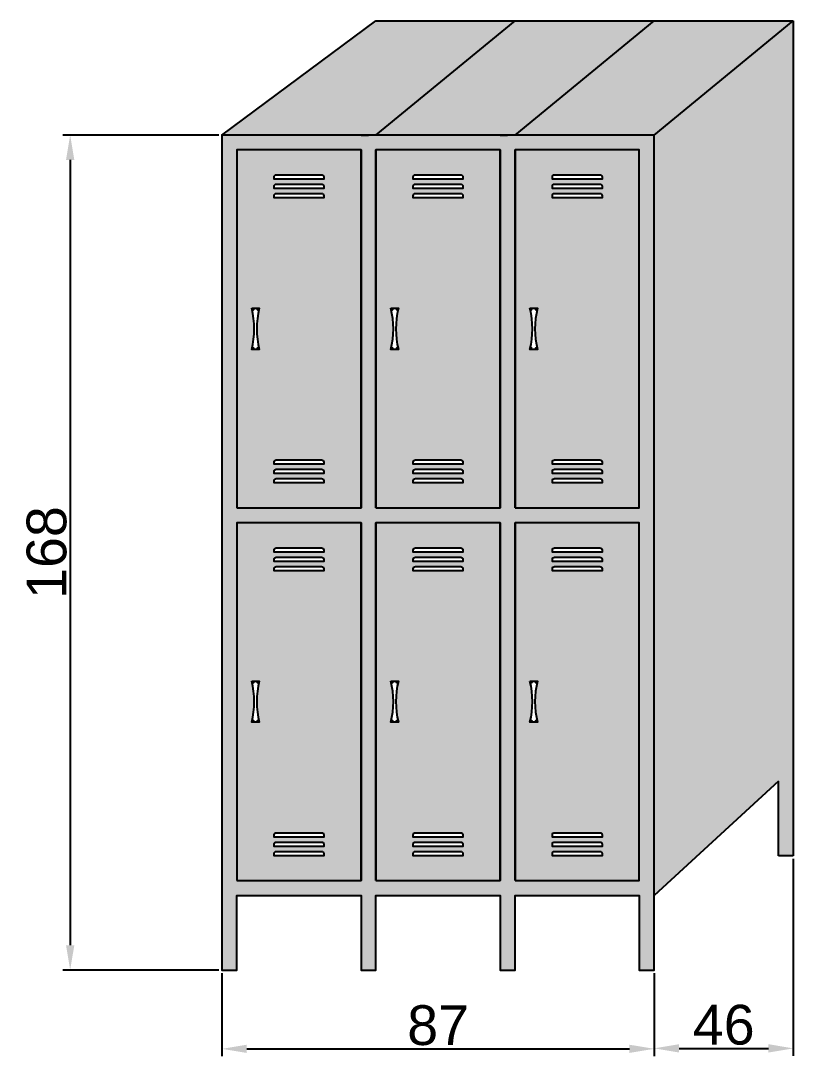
# Model space of a CAD drawing. Header units: millimetres. Extents: x 6614975 to 6624097, y 8742145 to 8746891.
# Drawn here: x 6615376 to 6615531.5, y 8742775.4 to 8742983.7 of the extents above; entities that cross this region are included whole.
import ezdxf

# ---------------------------------------------------------------- set-up
doc = ezdxf.new("R2010")
doc.units = ezdxf.units.MM
doc.styles.get("Standard").update_dxf_attribs({"font": 'arial.ttf'})
doc.dimstyles.new('ISO-25', dxfattribs={"dimtxt": 8, "dimasz": 5, "dimexe": 1.5, "dimexo": 0.625, "dimtad": 1, "dimtxsty": 'Standard', "dimcen": 2.5, "dimclrd": 1, "dimclre": 1, "dimclrt": 143, "dimadec": 0, "dimazin": 0, "dimtfac": 1, "dimtmove": 0, "dimatfit": 3, "dimfxl": 1, "dimarcsym": 0})

# ---------------------------------------------------------------- blocks, each defined once
blk = doc.blocks.new('*D196')
at = {"color": 1, "lineweight": -2, "transparency": 16777216}
for p, q in [((6615415.9, 8742960.75), (6615384.47, 8742960.75)), ((6615415.9, 8742792.75), (6615384.47, 8742792.75))]:
    blk.add_line(p, q, dxfattribs=at)
at = {"color": 1, "linetype": 'Continuous', "lineweight": -2, "transparency": 16777216}
blk.add_line((6615385.97, 8742955.75), (6615385.97, 8742797.75), dxfattribs=at)
at = {"color": 1, "transparency": 16777216}
for points in [[(6615385.14, 8742955.75), (6615386.81, 8742955.75), (6615385.97, 8742960.75)], [(6615385.14, 8742797.75), (6615386.81, 8742797.75), (6615385.97, 8742792.75)]]:
    blk.add_solid(points, dxfattribs=at)
at = {"layer": 'Defpoints', "color": 0, "transparency": 16777216}
for p in [(6615416.53, 8742960.75), (6615385.97, 8742792.75), (6615416.53, 8742792.75)]:
    blk.add_point(p, dxfattribs=at)
at = {"color": 143, "transparency": 16777216, "insert": (6615381.26, 8742876.75), "char_height": 8, "attachment_point": 5, "rotation": 90}
blk.add_mtext('168', dxfattribs=at)
blk = doc.blocks.new('*D197')
at = {"color": 1, "lineweight": -2, "transparency": 16777216}
for p, q in [((6615416.53, 8742792.12), (6615416.53, 8742775.4)), ((6615503.53, 8742792.12), (6615503.53, 8742775.4))]:
    blk.add_line(p, q, dxfattribs=at)
at = {"color": 1, "linetype": 'Continuous', "lineweight": -2, "transparency": 16777216}
blk.add_line((6615421.53, 8742776.9), (6615498.53, 8742776.9), dxfattribs=at)
at = {"color": 1, "transparency": 16777216}
for points in [[(6615421.53, 8742777.73), (6615421.53, 8742776.07), (6615416.53, 8742776.9)], [(6615498.53, 8742777.73), (6615498.53, 8742776.07), (6615503.53, 8742776.9)]]:
    blk.add_solid(points, dxfattribs=at)
at = {"layer": 'Defpoints', "color": 0, "transparency": 16777216}
for p in [(6615416.53, 8742792.75), (6615503.53, 8742792.75), (6615503.53, 8742776.9)]:
    blk.add_point(p, dxfattribs=at)
at = {"color": 143, "transparency": 16777216, "insert": (6615460.03, 8742781.61), "char_height": 8, "attachment_point": 5}
blk.add_mtext('87', dxfattribs=at)
blk = doc.blocks.new('*D198')
at = {"color": 1, "lineweight": -2, "transparency": 16777216}
for p, q in [((6615531.53, 8742815.12), (6615531.53, 8742775.49)), ((6615503.53, 8742792.12), (6615503.53, 8742775.49))]:
    blk.add_line(p, q, dxfattribs=at)
at = {"color": 1, "linetype": 'Continuous', "lineweight": -2, "transparency": 16777216}
blk.add_line((6615508.53, 8742776.99), (6615526.53, 8742776.99), dxfattribs=at)
at = {"color": 1, "transparency": 16777216}
for points in [[(6615508.53, 8742777.83), (6615508.53, 8742776.16), (6615503.53, 8742776.99)], [(6615526.53, 8742777.83), (6615526.53, 8742776.16), (6615531.53, 8742776.99)]]:
    blk.add_solid(points, dxfattribs=at)
at = {"layer": 'Defpoints', "color": 0, "transparency": 16777216}
for p in [(6615531.53, 8742815.75), (6615503.53, 8742792.75), (6615531.53, 8742776.99)]:
    blk.add_point(p, dxfattribs=at)
at = {"color": 143, "transparency": 16777216, "insert": (6615517.53, 8742781.7), "char_height": 8, "attachment_point": 5}
blk.add_mtext('46', dxfattribs=at)

msp = doc.modelspace()

# ---------------------------------------------------------------- hatches: boundary and pattern name
at = {"true_color": 0x636466}
h = msp.add_hatch(color=251, dxfattribs=at)
h.dxf.hatch_style = 1
h.paths.add_polyline_path([(6615475.526, 8742983.745), (6615447.526, 8742983.745), (6615416.526, 8742960.745), (6615447.526, 8742960.745)])
h = msp.add_hatch(color=251, dxfattribs=at)
h.dxf.hatch_style = 1
h.paths.add_polyline_path([(6615503.526, 8742983.745), (6615475.526, 8742983.745), (6615447.526, 8742960.745), (6615475.526, 8742960.745)])
h = msp.add_hatch(color=251, dxfattribs=at)
h.dxf.hatch_style = 1
h.paths.add_polyline_path([(6615531.526, 8742983.745), (6615503.526, 8742983.745), (6615475.526, 8742960.745), (6615503.526, 8742960.745)])
h = msp.add_hatch(color=251, dxfattribs=at)
h.dxf.hatch_style = 1
h.paths.add_polyline_path([(6615531.526, 8742983.745), (6615503.526, 8742960.745), (6615503.526, 8742807.755), (6615528.526, 8742830.745), (6615528.526, 8742815.745), (6615531.526, 8742815.745)])
h = msp.add_hatch(color=251, dxfattribs=at)
h.dxf.hatch_style = 1
h.paths.add_polyline_path([(6615503.526, 8742960.745), (6615472.526, 8742960.745), (6615444.526, 8742960.745), (6615416.526, 8742960.745), (6615416.526, 8742792.745), (6615419.526, 8742792.745), (6615419.526, 8742807.745), (6615444.526, 8742807.745), (6615444.526, 8742792.745), (6615447.526, 8742792.745), (6615447.526, 8742807.745), (6615472.526, 8742807.745), (6615472.526, 8742792.745), (6615475.526, 8742792.745), (6615475.526, 8742807.745), (6615500.526, 8742807.745), (6615500.526, 8742792.745), (6615503.526, 8742792.745)])
h.paths.add_polyline_path([(6615500.526, 8742882.745), (6615500.526, 8742810.745), (6615475.526, 8742810.745), (6615475.526, 8742882.745)], flags=16)
h.paths.add_polyline_path([(6615475.526, 8742885.745), (6615475.526, 8742957.745), (6615500.526, 8742957.745), (6615500.526, 8742885.745)], flags=16)
h.paths.add_polyline_path([(6615493.026, 8742877.24), (6615493.026, 8742876.8), (6615483.026, 8742876.8), (6615483.026, 8742877.24, -0.4142136), (6615483.466, 8742877.681), (6615492.585, 8742877.681, -0.4142136)], flags=0)
h.paths.add_polyline_path([(6615493.026, 8742890.745), (6615483.026, 8742890.745), (6615483.026, 8742891.186, -0.4142136), (6615483.466, 8742891.626), (6615492.585, 8742891.626, -0.4142136), (6615493.026, 8742891.186)], flags=0)
h.paths.add_polyline_path([(6615492.585, 8742875.8, -0.4142136), (6615493.026, 8742875.359), (6615493.026, 8742874.919), (6615483.026, 8742874.919), (6615483.026, 8742875.359, -0.4142136), (6615483.466, 8742875.8)], flags=0)
h.paths.add_polyline_path([(6615493.026, 8742892.626), (6615483.026, 8742892.626), (6615483.026, 8742893.067, -0.4142136), (6615483.466, 8742893.507), (6615492.585, 8742893.507, -0.4142136), (6615493.026, 8742893.067)], flags=0)
h.paths.add_polyline_path([(6615492.585, 8742873.919, -0.4142136), (6615493.026, 8742873.479), (6615493.026, 8742873.038), (6615483.026, 8742873.038), (6615483.026, 8742873.479, -0.4142136), (6615483.466, 8742873.919)], flags=0)
h.paths.add_polyline_path([(6615493.026, 8742894.507), (6615483.026, 8742894.507), (6615483.026, 8742894.948, -0.4142136), (6615483.466, 8742895.388), (6615492.585, 8742895.388, -0.4142136), (6615493.026, 8742894.948)], flags=0)
h.paths.add_polyline_path([(6615472.526, 8742882.745), (6615472.526, 8742810.745), (6615447.526, 8742810.745), (6615447.526, 8742882.745)], flags=16)
h.paths.add_polyline_path([(6615472.526, 8742885.745), (6615447.526, 8742885.745), (6615447.526, 8742957.745), (6615472.526, 8742957.745)], flags=16)
h.paths.add_polyline_path([(6615465.026, 8742877.24), (6615465.026, 8742876.8), (6615455.026, 8742876.8), (6615455.026, 8742877.24, -0.4142136), (6615455.466, 8742877.681), (6615464.585, 8742877.681, -0.4142136)], flags=0)
h.paths.add_polyline_path([(6615465.026, 8742890.745), (6615455.026, 8742890.745), (6615455.026, 8742891.186, -0.4142136), (6615455.466, 8742891.626), (6615464.585, 8742891.626, -0.4142136), (6615465.026, 8742891.186)], flags=0)
h.paths.add_polyline_path([(6615465.026, 8742875.359), (6615465.026, 8742874.919), (6615455.026, 8742874.919), (6615455.026, 8742875.359, -0.4142136), (6615455.466, 8742875.8), (6615464.585, 8742875.8, -0.4142136)], flags=0)
h.paths.add_polyline_path([(6615465.026, 8742892.626), (6615455.026, 8742892.626), (6615455.026, 8742893.067, -0.4142136), (6615455.466, 8742893.507), (6615464.585, 8742893.507, -0.4142136), (6615465.026, 8742893.067)], flags=0)
h.paths.add_polyline_path([(6615465.026, 8742873.479), (6615465.026, 8742873.038), (6615455.026, 8742873.038), (6615455.026, 8742873.479, -0.4142136), (6615455.466, 8742873.919), (6615464.585, 8742873.919, -0.4142136)], flags=0)
h.paths.add_polyline_path([(6615465.026, 8742894.507), (6615455.026, 8742894.507), (6615455.026, 8742894.948, -0.4142136), (6615455.466, 8742895.388), (6615464.585, 8742895.388, -0.4142136), (6615465.026, 8742894.948)], flags=0)
h.paths.add_polyline_path([(6615480.026, 8742850.886, 0.1207012), (6615480.026, 8742842.604), (6615478.526, 8742842.604, 0.120703), (6615478.526, 8742850.886)], flags=0)
h.paths.add_polyline_path([(6615479.876, 8742850.636, -1), (6615479.676, 8742850.636, -1)], flags=0)
h.paths.add_polyline_path([(6615478.876, 8742850.636, -1), (6615478.676, 8742850.636, -1)], flags=0)
h.paths.add_polyline_path([(6615480.026, 8742917.604), (6615478.526, 8742917.604, 0.1207294), (6615478.526, 8742925.886), (6615480.026, 8742925.886, 0.1207329)], flags=0)
h.paths.add_polyline_path([(6615479.676, 8742917.854, -1), (6615479.876, 8742917.854, -1)], flags=0)
h.paths.add_polyline_path([(6615478.676, 8742917.854, -1), (6615478.876, 8742917.854, -1)], flags=0)
h.paths.add_polyline_path([(6615479.876, 8742842.854, -1), (6615479.676, 8742842.854, -1)], flags=0)
h.paths.add_polyline_path([(6615478.876, 8742842.854, -1), (6615478.676, 8742842.854, -1)], flags=0)
h.paths.add_polyline_path([(6615479.676, 8742925.636, -1), (6615479.876, 8742925.636, -1)], flags=0)
h.paths.add_polyline_path([(6615478.676, 8742925.636, -1), (6615478.876, 8742925.636, -1)], flags=0)
h.paths.add_polyline_path([(6615444.526, 8742882.745), (6615444.526, 8742810.745), (6615419.526, 8742810.745), (6615419.526, 8742882.745)], flags=16)
h.paths.add_polyline_path([(6615444.526, 8742885.745), (6615419.526, 8742885.745), (6615419.526, 8742957.745), (6615444.526, 8742957.745)], flags=16)
h.paths.add_polyline_path([(6615452.026, 8742850.886, 0.1207012), (6615452.026, 8742842.604), (6615450.526, 8742842.604, 0.120703), (6615450.526, 8742850.886)], flags=0)
h.paths.add_polyline_path([(6615451.676, 8742850.636, -1), (6615451.876, 8742850.636, -1)], flags=0)
h.paths.add_polyline_path([(6615452.026, 8742917.604), (6615450.526, 8742917.604, 0.1207294), (6615450.526, 8742925.886), (6615452.026, 8742925.886, 0.1207329)], flags=0)
h.paths.add_polyline_path([(6615451.676, 8742917.854, -1), (6615451.876, 8742917.854, -1)], flags=0)
h.paths.add_polyline_path([(6615450.676, 8742850.636, -1), (6615450.876, 8742850.636, -1)], flags=0)
h.paths.add_polyline_path([(6615450.676, 8742917.854, -1), (6615450.876, 8742917.854, -1)], flags=0)
h.paths.add_polyline_path([(6615437.026, 8742877.24), (6615437.026, 8742876.8), (6615427.026, 8742876.8), (6615427.026, 8742877.24, -0.4142136), (6615427.466, 8742877.681), (6615436.585, 8742877.681, -0.4142136)], flags=0)
h.paths.add_polyline_path([(6615437.026, 8742890.745), (6615427.026, 8742890.745), (6615427.026, 8742891.186, -0.4142136), (6615427.466, 8742891.626), (6615436.585, 8742891.626, -0.4142136), (6615437.026, 8742891.186)], flags=0)
h.paths.add_polyline_path([(6615437.026, 8742875.359), (6615437.026, 8742874.919), (6615427.026, 8742874.919), (6615427.026, 8742875.359, -0.4142136), (6615427.466, 8742875.8), (6615436.585, 8742875.8, -0.4142136)], flags=0)
h.paths.add_polyline_path([(6615437.026, 8742892.626), (6615427.026, 8742892.626), (6615427.026, 8742893.067, -0.4142136), (6615427.466, 8742893.507), (6615436.585, 8742893.507, -0.4142136), (6615437.026, 8742893.067)], flags=0)
h.paths.add_polyline_path([(6615437.026, 8742873.479), (6615437.026, 8742873.038), (6615427.026, 8742873.038), (6615427.026, 8742873.479, -0.4142136), (6615427.466, 8742873.919), (6615436.585, 8742873.919, -0.4142136)], flags=0)
h.paths.add_polyline_path([(6615437.026, 8742894.507), (6615427.026, 8742894.507), (6615427.026, 8742894.948, -0.4142136), (6615427.466, 8742895.388), (6615436.585, 8742895.388, -0.4142136), (6615437.026, 8742894.948)], flags=0)
h.paths.add_polyline_path([(6615451.676, 8742842.854, -1), (6615451.876, 8742842.854, -1)], flags=0)
h.paths.add_polyline_path([(6615451.676, 8742925.636, -1), (6615451.876, 8742925.636, -1)], flags=0)
h.paths.add_polyline_path([(6615450.676, 8742842.854, -1), (6615450.876, 8742842.854, -1)], flags=0)
h.paths.add_polyline_path([(6615450.676, 8742925.636, -1), (6615450.876, 8742925.636, -1)], flags=0)
h.paths.add_polyline_path([(6615492.585, 8742820.388, -0.4142136), (6615493.026, 8742819.948), (6615493.026, 8742819.507), (6615483.026, 8742819.507), (6615483.026, 8742819.948, -0.4142136), (6615483.466, 8742820.388)], flags=0)
h.paths.add_polyline_path([(6615493.026, 8742948.102), (6615483.026, 8742948.102), (6615483.026, 8742948.543, -0.4142136), (6615483.466, 8742948.983), (6615492.585, 8742948.983, -0.4142136), (6615493.026, 8742948.543)], flags=0)
h.paths.add_polyline_path([(6615492.585, 8742818.507, -0.4142136), (6615493.026, 8742818.067), (6615493.026, 8742817.626), (6615483.026, 8742817.626), (6615483.026, 8742818.067, -0.4142136), (6615483.466, 8742818.507)], flags=0)
h.paths.add_polyline_path([(6615493.026, 8742949.983), (6615483.026, 8742949.983), (6615483.026, 8742950.424, -0.4142136), (6615483.466, 8742950.864), (6615492.585, 8742950.864, -0.4142136), (6615493.026, 8742950.424)], flags=0)
h.paths.add_polyline_path([(6615492.585, 8742816.626, -0.4142136), (6615493.026, 8742816.186), (6615493.026, 8742815.745), (6615483.026, 8742815.745), (6615483.026, 8742816.186, -0.4142136), (6615483.466, 8742816.626)], flags=0)
h.paths.add_polyline_path([(6615493.026, 8742951.864), (6615483.026, 8742951.864), (6615483.026, 8742952.305, -0.4142136), (6615483.466, 8742952.745), (6615492.585, 8742952.745, -0.4142136), (6615493.026, 8742952.305)], flags=0)
h.paths.add_polyline_path([(6615465.026, 8742819.948), (6615465.026, 8742819.507), (6615455.026, 8742819.507), (6615455.026, 8742819.948, -0.4142136), (6615455.466, 8742820.388), (6615464.585, 8742820.388, -0.4142136)], flags=0)
h.paths.add_polyline_path([(6615465.026, 8742948.102), (6615455.026, 8742948.102), (6615455.026, 8742948.543, -0.4142136), (6615455.466, 8742948.983), (6615464.585, 8742948.983, -0.4142136), (6615465.026, 8742948.543)], flags=0)
h.paths.add_polyline_path([(6615465.026, 8742818.067), (6615465.026, 8742817.626), (6615455.026, 8742817.626), (6615455.026, 8742818.067, -0.4142136), (6615455.466, 8742818.507), (6615464.585, 8742818.507, -0.4142136)], flags=0)
h.paths.add_polyline_path([(6615465.026, 8742949.983), (6615455.026, 8742949.983), (6615455.026, 8742950.424, -0.4142136), (6615455.466, 8742950.864), (6615464.585, 8742950.864, -0.4142136), (6615465.026, 8742950.424)], flags=0)
h.paths.add_polyline_path([(6615465.026, 8742816.186), (6615465.026, 8742815.745), (6615455.026, 8742815.745), (6615455.026, 8742816.186, -0.4142136), (6615455.466, 8742816.626), (6615464.585, 8742816.626, -0.4142136)], flags=0)
h.paths.add_polyline_path([(6615465.026, 8742951.864), (6615455.026, 8742951.864), (6615455.026, 8742952.305, -0.4142136), (6615455.466, 8742952.745), (6615464.585, 8742952.745, -0.4142136), (6615465.026, 8742952.305)], flags=0)
h.paths.add_polyline_path([(6615424.026, 8742850.886, 0.1207012), (6615424.026, 8742842.604), (6615422.526, 8742842.604, 0.120703), (6615422.526, 8742850.886)], flags=0)
h.paths.add_polyline_path([(6615423.676, 8742850.636, -1), (6615423.876, 8742850.636, -1)], flags=0)
h.paths.add_polyline_path([(6615424.026, 8742917.604), (6615422.526, 8742917.604, 0.1207294), (6615422.526, 8742925.886), (6615424.026, 8742925.886, 0.1207329)], flags=0)
h.paths.add_polyline_path([(6615423.676, 8742917.854, -1), (6615423.876, 8742917.854, -1)], flags=0)
h.paths.add_polyline_path([(6615422.676, 8742850.636, -1), (6615422.876, 8742850.636, -1)], flags=0)
h.paths.add_polyline_path([(6615422.676, 8742917.854, -1), (6615422.876, 8742917.854, -1)], flags=0)
h.paths.add_polyline_path([(6615423.676, 8742842.854, -1), (6615423.876, 8742842.854, -1)], flags=0)
h.paths.add_polyline_path([(6615423.676, 8742925.636, -1), (6615423.876, 8742925.636, -1)], flags=0)
h.paths.add_polyline_path([(6615422.676, 8742842.854, -1), (6615422.876, 8742842.854, -1)], flags=0)
h.paths.add_polyline_path([(6615422.676, 8742925.636, -1), (6615422.876, 8742925.636, -1)], flags=0)
h.paths.add_polyline_path([(6615437.026, 8742819.948), (6615437.026, 8742819.507), (6615427.026, 8742819.507), (6615427.026, 8742819.948, -0.4142136), (6615427.466, 8742820.388), (6615436.585, 8742820.388, -0.4142136)], flags=0)
h.paths.add_polyline_path([(6615437.026, 8742948.102), (6615427.026, 8742948.102), (6615427.026, 8742948.543, -0.4142136), (6615427.466, 8742948.983), (6615436.585, 8742948.983, -0.4142136), (6615437.026, 8742948.543)], flags=0)
h.paths.add_polyline_path([(6615437.026, 8742818.067), (6615437.026, 8742817.626), (6615427.026, 8742817.626), (6615427.026, 8742818.067, -0.4142136), (6615427.466, 8742818.507), (6615436.585, 8742818.507, -0.4142136)], flags=0)
h.paths.add_polyline_path([(6615437.026, 8742949.983), (6615427.026, 8742949.983), (6615427.026, 8742950.424, -0.4142136), (6615427.466, 8742950.864), (6615436.585, 8742950.864, -0.4142136), (6615437.026, 8742950.424)], flags=0)
h.paths.add_polyline_path([(6615437.026, 8742816.186), (6615437.026, 8742815.745), (6615427.026, 8742815.745), (6615427.026, 8742816.186, -0.4142136), (6615427.466, 8742816.626), (6615436.585, 8742816.626, -0.4142136)], flags=0)
h.paths.add_polyline_path([(6615437.026, 8742951.864), (6615427.026, 8742951.864), (6615427.026, 8742952.305, -0.4142136), (6615427.466, 8742952.745), (6615436.585, 8742952.745, -0.4142136), (6615437.026, 8742952.305)], flags=0)
h = msp.add_hatch(color=251, dxfattribs=at)
h.dxf.hatch_style = 1
h.paths.add_polyline_path([(6615444.526, 8742957.745), (6615419.526, 8742957.745), (6615419.526, 8742885.745), (6615444.526, 8742885.745)])
h.paths.add_polyline_path([(6615424.026, 8742925.886, 0.1207329), (6615424.026, 8742917.604), (6615422.526, 8742917.604, 0.1207294), (6615422.526, 8742925.886)], flags=16)
h.paths.add_polyline_path([(6615423.776, 8742925.636), (6615423.776, 8742925.536, 2.4142136), (6615423.676, 8742925.636, 1), (6615423.876, 8742925.636)], flags=0)
h.paths.add_polyline_path([(6615422.776, 8742925.636), (6615422.776, 8742925.536, -2.4142136), (6615422.876, 8742925.636)], flags=0)
h.paths.add_polyline_path([(6615427.026, 8742948.102), (6615427.026, 8742948.543, -0.4142136), (6615427.466, 8742948.983), (6615436.585, 8742948.983, -0.4142136), (6615437.026, 8742948.543), (6615437.026, 8742948.102)], flags=16)
h.paths.add_polyline_path([(6615423.876, 8742917.854), (6615423.776, 8742917.854), (6615423.776, 8742917.754, 2.4142136), (6615423.676, 8742917.854, 1)], flags=0)
h.paths.add_polyline_path([(6615422.776, 8742917.854), (6615422.776, 8742917.754, 2.4142136), (6615422.676, 8742917.854, 1), (6615422.876, 8742917.854)], flags=0)
h.paths.add_polyline_path([(6615427.026, 8742949.983), (6615427.026, 8742950.424, -0.4142136), (6615427.466, 8742950.864), (6615436.585, 8742950.864, -0.4142136), (6615437.026, 8742950.424), (6615437.026, 8742949.983)], flags=16)
h.paths.add_polyline_path([(6615427.026, 8742951.864), (6615427.026, 8742952.305, -0.4142136), (6615427.466, 8742952.745), (6615436.585, 8742952.745, -0.4142136), (6615437.026, 8742952.305), (6615437.026, 8742951.864)], flags=16)
h.paths.add_polyline_path([(6615436.585, 8742895.388, -0.4142136), (6615437.026, 8742894.948), (6615437.026, 8742894.507), (6615427.026, 8742894.507), (6615427.026, 8742894.948, -0.4142136), (6615427.466, 8742895.388)], flags=16)
h.paths.add_polyline_path([(6615436.585, 8742893.507, -0.4142136), (6615437.026, 8742893.067), (6615437.026, 8742892.626), (6615427.026, 8742892.626), (6615427.026, 8742893.067, -0.4142136), (6615427.466, 8742893.507)], flags=16)
h.paths.add_polyline_path([(6615436.585, 8742891.626, -0.4142136), (6615437.026, 8742891.186), (6615437.026, 8742890.745), (6615427.026, 8742890.745), (6615427.026, 8742891.186, -0.4142136), (6615427.466, 8742891.626)], flags=16)
h = msp.add_hatch(color=251, dxfattribs=at)
h.dxf.hatch_style = 1
h.paths.add_polyline_path([(6615472.526, 8742957.745), (6615447.526, 8742957.745), (6615447.526, 8742885.745), (6615472.526, 8742885.745)])
h.paths.add_polyline_path([(6615452.026, 8742925.886, 0.1207329), (6615452.026, 8742917.604), (6615450.526, 8742917.604, 0.1207294), (6615450.526, 8742925.886)], flags=16)
h.paths.add_polyline_path([(6615451.676, 8742925.636, 1), (6615451.876, 8742925.636)], flags=0)
h.paths.add_polyline_path([(6615450.776, 8742925.636), (6615450.776, 8742925.536, 2.4142136), (6615450.676, 8742925.636, 1), (6615450.876, 8742925.636)], flags=0)
h.paths.add_polyline_path([(6615451.776, 8742917.854), (6615451.776, 8742917.754, 2.4142136), (6615451.676, 8742917.854, 1), (6615451.876, 8742917.854)], flags=0)
h.paths.add_polyline_path([(6615450.876, 8742917.854), (6615450.676, 8742917.854, 1)], flags=0)
h.paths.add_polyline_path([(6615455.026, 8742948.102), (6615455.026, 8742948.543, -0.4142136), (6615455.466, 8742948.983), (6615464.585, 8742948.983, -0.4142136), (6615465.026, 8742948.543), (6615465.026, 8742948.102)], flags=16)
h.paths.add_polyline_path([(6615455.026, 8742949.983), (6615455.026, 8742950.424, -0.4142136), (6615455.466, 8742950.864), (6615464.585, 8742950.864, -0.4142136), (6615465.026, 8742950.424), (6615465.026, 8742949.983)], flags=16)
h.paths.add_polyline_path([(6615455.026, 8742951.864), (6615455.026, 8742952.305, -0.4142136), (6615455.466, 8742952.745), (6615464.585, 8742952.745, -0.4142136), (6615465.026, 8742952.305), (6615465.026, 8742951.864)], flags=16)
h.paths.add_polyline_path([(6615464.585, 8742895.388, -0.4142136), (6615465.026, 8742894.948), (6615465.026, 8742894.507), (6615455.026, 8742894.507), (6615455.026, 8742894.948, -0.4142136), (6615455.466, 8742895.388)], flags=16)
h.paths.add_polyline_path([(6615464.585, 8742893.507, -0.4142136), (6615465.026, 8742893.067), (6615465.026, 8742892.626), (6615455.026, 8742892.626), (6615455.026, 8742893.067, -0.4142136), (6615455.466, 8742893.507)], flags=16)
h.paths.add_polyline_path([(6615464.585, 8742891.626, -0.4142136), (6615465.026, 8742891.186), (6615465.026, 8742890.745), (6615455.026, 8742890.745), (6615455.026, 8742891.186, -0.4142136), (6615455.466, 8742891.626)], flags=16)
h = msp.add_hatch(color=251, dxfattribs=at)
h.dxf.hatch_style = 1
h.paths.add_polyline_path([(6615500.526, 8742957.745), (6615475.526, 8742957.745), (6615475.526, 8742885.745), (6615500.526, 8742885.745)])
h.paths.add_polyline_path([(6615480.026, 8742925.886, 0.1207329), (6615480.026, 8742917.604), (6615478.526, 8742917.604, 0.1207294), (6615478.526, 8742925.886)], flags=16)
h.paths.add_polyline_path([(6615479.676, 8742925.636, -1), (6615479.876, 8742925.636, -1)], flags=0)
h.paths.add_polyline_path([(6615478.676, 8742925.636, -1), (6615478.876, 8742925.636, -1)], flags=0)
h.paths.add_polyline_path([(6615479.676, 8742917.854, -1), (6615479.876, 8742917.854, -1)], flags=0)
h.paths.add_polyline_path([(6615478.676, 8742917.854, -1), (6615478.876, 8742917.854, -1)], flags=0)
h.paths.add_polyline_path([(6615493.026, 8742948.102), (6615483.026, 8742948.102), (6615483.026, 8742948.543, -0.4142136), (6615483.466, 8742948.983), (6615492.585, 8742948.983, -0.4142136), (6615493.026, 8742948.543)], flags=16)
h.paths.add_polyline_path([(6615493.026, 8742949.983), (6615483.026, 8742949.983), (6615483.026, 8742950.424, -0.4142136), (6615483.466, 8742950.864), (6615492.585, 8742950.864, -0.4142136), (6615493.026, 8742950.424)], flags=16)
h.paths.add_polyline_path([(6615493.026, 8742951.864), (6615483.026, 8742951.864), (6615483.026, 8742952.305, -0.4142136), (6615483.466, 8742952.745), (6615492.585, 8742952.745, -0.4142136), (6615493.026, 8742952.305)], flags=16)
h.paths.add_polyline_path([(6615492.585, 8742895.388, -0.4142136), (6615493.026, 8742894.948), (6615493.026, 8742894.507), (6615483.026, 8742894.507), (6615483.026, 8742894.948, -0.4142136), (6615483.466, 8742895.388)], flags=16)
h.paths.add_polyline_path([(6615492.585, 8742893.507, -0.4142136), (6615493.026, 8742893.067), (6615493.026, 8742892.626), (6615483.026, 8742892.626), (6615483.026, 8742893.067, -0.4142136), (6615483.466, 8742893.507)], flags=16)
h.paths.add_polyline_path([(6615492.585, 8742891.626, -0.4142136), (6615493.026, 8742891.186), (6615493.026, 8742890.745), (6615483.026, 8742890.745), (6615483.026, 8742891.186, -0.4142136), (6615483.466, 8742891.626)], flags=16)
h = msp.add_hatch(color=251, dxfattribs=at)
h.dxf.hatch_style = 1
h.paths.add_polyline_path([(6615444.526, 8742882.745), (6615419.526, 8742882.745), (6615419.526, 8742810.745), (6615444.526, 8742810.745)])
h.paths.add_polyline_path([(6615424.026, 8742850.886, 0.1207012), (6615424.026, 8742842.604), (6615422.526, 8742842.604, 0.120703), (6615422.526, 8742850.886)], flags=16)
h.paths.add_polyline_path([(6615423.876, 8742850.636), (6615423.776, 8742850.636), (6615423.776, 8742850.536, 2.4142136), (6615423.676, 8742850.636, 1)], flags=0)
h.paths.add_polyline_path([(6615422.876, 8742850.636), (6615422.776, 8742850.636), (6615422.776, 8742850.536, 2.4142136), (6615422.676, 8742850.636, 1)], flags=0)
h.paths.add_polyline_path([(6615427.026, 8742873.038), (6615427.026, 8742873.479, -0.4142136), (6615427.466, 8742873.919), (6615436.585, 8742873.919, -0.4142136), (6615437.026, 8742873.479), (6615437.026, 8742873.038)], flags=16)
h.paths.add_polyline_path([(6615423.776, 8742842.854), (6615423.776, 8742842.754, 2.4142136), (6615423.676, 8742842.854, 1), (6615423.876, 8742842.854)], flags=0)
h.paths.add_polyline_path([(6615427.026, 8742874.919), (6615427.026, 8742875.359, -0.4142136), (6615427.466, 8742875.8), (6615436.585, 8742875.8, -0.4142136), (6615437.026, 8742875.359), (6615437.026, 8742874.919)], flags=16)
h.paths.add_polyline_path([(6615422.776, 8742842.854), (6615422.776, 8742842.754, 2.4142136), (6615422.676, 8742842.854, 1), (6615422.876, 8742842.854)], flags=0)
h.paths.add_polyline_path([(6615427.026, 8742876.8), (6615427.026, 8742877.24, -0.4142136), (6615427.466, 8742877.681), (6615436.585, 8742877.681, -0.4142136), (6615437.026, 8742877.24), (6615437.026, 8742876.8)], flags=16)
h.paths.add_polyline_path([(6615436.585, 8742820.388, -0.4142136), (6615437.026, 8742819.948), (6615437.026, 8742819.507), (6615427.026, 8742819.507), (6615427.026, 8742819.948, -0.4142136), (6615427.466, 8742820.388)], flags=16)
h.paths.add_polyline_path([(6615436.585, 8742818.507, -0.4142136), (6615437.026, 8742818.067), (6615437.026, 8742817.626), (6615427.026, 8742817.626), (6615427.026, 8742818.067, -0.4142136), (6615427.466, 8742818.507)], flags=16)
h.paths.add_polyline_path([(6615436.585, 8742816.626, -0.4142136), (6615437.026, 8742816.186), (6615437.026, 8742815.745), (6615427.026, 8742815.745), (6615427.026, 8742816.186, -0.4142136), (6615427.466, 8742816.626)], flags=16)
h = msp.add_hatch(color=251, dxfattribs=at)
h.dxf.hatch_style = 1
h.paths.add_polyline_path([(6615472.526, 8742882.745), (6615447.526, 8742882.745), (6615447.526, 8742810.745), (6615472.526, 8742810.745)])
h.paths.add_polyline_path([(6615452.026, 8742850.886, 0.1207012), (6615452.026, 8742842.604), (6615450.526, 8742842.604, 0.120703), (6615450.526, 8742850.886)], flags=16)
h.paths.add_polyline_path([(6615451.776, 8742850.636), (6615451.776, 8742850.536, 2.4142136), (6615451.676, 8742850.636, 1), (6615451.876, 8742850.636)], flags=0)
h.paths.add_polyline_path([(6615450.776, 8742850.636), (6615450.776, 8742850.536, 2.4142136), (6615450.676, 8742850.636, 1), (6615450.876, 8742850.636)], flags=0)
h.paths.add_polyline_path([(6615455.026, 8742873.038), (6615455.026, 8742873.479, -0.4142136), (6615455.466, 8742873.919), (6615464.585, 8742873.919, -0.4142136), (6615465.026, 8742873.479), (6615465.026, 8742873.038)], flags=16)
h.paths.add_polyline_path([(6615451.776, 8742842.854), (6615451.776, 8742842.754, 2.4142136), (6615451.676, 8742842.854, 1), (6615451.876, 8742842.854)], flags=0)
h.paths.add_polyline_path([(6615450.776, 8742842.854), (6615450.776, 8742842.754, 2.4142136), (6615450.676, 8742842.854, 1), (6615450.876, 8742842.854)], flags=0)
h.paths.add_polyline_path([(6615455.026, 8742874.919), (6615455.026, 8742875.359, -0.4142136), (6615455.466, 8742875.8), (6615464.585, 8742875.8, -0.4142136), (6615465.026, 8742875.359), (6615465.026, 8742874.919)], flags=16)
h.paths.add_polyline_path([(6615455.026, 8742876.8), (6615455.026, 8742877.24, -0.4142136), (6615455.466, 8742877.681), (6615464.585, 8742877.681, -0.4142136), (6615465.026, 8742877.24), (6615465.026, 8742876.8)], flags=16)
h.paths.add_polyline_path([(6615455.466, 8742820.388), (6615464.585, 8742820.388, -0.4142136), (6615465.026, 8742819.948), (6615465.026, 8742819.507), (6615455.026, 8742819.507), (6615455.026, 8742819.948, -0.4142136)], flags=16)
h.paths.add_polyline_path([(6615455.466, 8742818.507), (6615464.585, 8742818.507, -0.4142136), (6615465.026, 8742818.067), (6615465.026, 8742817.626), (6615455.026, 8742817.626), (6615455.026, 8742818.067, -0.4142136)], flags=16)
h.paths.add_polyline_path([(6615455.466, 8742816.626), (6615464.585, 8742816.626, -0.4142136), (6615465.026, 8742816.186), (6615465.026, 8742815.745), (6615455.026, 8742815.745), (6615455.026, 8742816.186, -0.4142136)], flags=16)
h = msp.add_hatch(color=251, dxfattribs=at)
h.dxf.hatch_style = 1
h.paths.add_polyline_path([(6615500.526, 8742882.745), (6615475.526, 8742882.745), (6615475.526, 8742810.745), (6615500.526, 8742810.745)])
h.paths.add_polyline_path([(6615480.026, 8742850.886, 0.1207012), (6615480.026, 8742842.604), (6615478.526, 8742842.604, 0.120703), (6615478.526, 8742850.886)], flags=16)
h.paths.add_polyline_path([(6615479.776, 8742850.636), (6615479.776, 8742850.536, -2.4142136), (6615479.876, 8742850.636)], flags=0)
h.paths.add_polyline_path([(6615478.776, 8742850.636), (6615478.776, 8742850.536, 2.4142136), (6615478.676, 8742850.636, 1), (6615478.876, 8742850.636)], flags=0)
h.paths.add_polyline_path([(6615483.026, 8742873.038), (6615483.026, 8742873.479, -0.4142136), (6615483.466, 8742873.919), (6615492.585, 8742873.919, -0.4142136), (6615493.026, 8742873.479), (6615493.026, 8742873.038)], flags=16)
h.paths.add_polyline_path([(6615483.026, 8742874.919), (6615483.026, 8742875.359, -0.4142136), (6615483.466, 8742875.8), (6615492.585, 8742875.8, -0.4142136), (6615493.026, 8742875.359), (6615493.026, 8742874.919)], flags=16)
h.paths.add_polyline_path([(6615483.026, 8742876.8), (6615483.026, 8742877.24, -0.4142136), (6615483.466, 8742877.681), (6615492.585, 8742877.681, -0.4142136), (6615493.026, 8742877.24), (6615493.026, 8742876.8)], flags=16)
h.paths.add_polyline_path([(6615479.876, 8742842.854), (6615479.676, 8742842.854, 1)], flags=0)
h.paths.add_polyline_path([(6615478.776, 8742842.854), (6615478.776, 8742842.754, -2.4142136), (6615478.876, 8742842.854)], flags=0)
h.paths.add_polyline_path([(6615483.466, 8742820.388), (6615492.585, 8742820.388, -0.4142136), (6615493.026, 8742819.948), (6615493.026, 8742819.507), (6615483.026, 8742819.507), (6615483.026, 8742819.948, -0.4142136)], flags=16)
h.paths.add_polyline_path([(6615483.466, 8742818.507), (6615492.585, 8742818.507, -0.4142136), (6615493.026, 8742818.067), (6615493.026, 8742817.626), (6615483.026, 8742817.626), (6615483.026, 8742818.067, -0.4142136)], flags=16)
h.paths.add_polyline_path([(6615483.466, 8742816.626), (6615492.585, 8742816.626, -0.4142136), (6615493.026, 8742816.186), (6615493.026, 8742815.745), (6615483.026, 8742815.745), (6615483.026, 8742816.186, -0.4142136)], flags=16)

# ---------------------------------------------------------------- linework, layer by layer
at = {"color": 18, "true_color": 0x000000}
for p, q in [((6615416.526, 8742960.745), (6615447.526, 8742983.745)), ((6615447.526, 8742983.745), (6615531.526, 8742983.745)), ((6615447.526, 8742960.745), (6615475.526, 8742983.745)), ((6615475.526, 8742960.745), (6615503.526, 8742983.745)), ((6615503.526, 8742960.745), (6615531.526, 8742983.745)), ((6615531.526, 8742983.745), (6615531.526, 8742815.745)), ((6615444.526, 8742960.745), (6615446.026, 8742960.745)), ((6615472.526, 8742960.745), (6615474.026, 8742960.745)), ((6615422.676, 8742925.636), (6615422.876, 8742925.636)), ((6615422.776, 8742925.736), (6615422.776, 8742925.536)), ((6615423.676, 8742925.636), (6615423.876, 8742925.636)), ((6615423.776, 8742925.736), (6615423.776, 8742925.536)), ((6615450.676, 8742925.636), (6615450.876, 8742925.636)), ((6615450.776, 8742925.736), (6615450.776, 8742925.536)), ((6615451.676, 8742925.636), (6615451.876, 8742925.636)), ((6615451.776, 8742925.736), (6615451.776, 8742925.536)), ((6615478.676, 8742925.636), (6615478.876, 8742925.636)), ((6615478.776, 8742925.736), (6615478.776, 8742925.536)), ((6615479.676, 8742925.636), (6615479.876, 8742925.636)), ((6615479.776, 8742925.736), (6615479.776, 8742925.536)), ((6615422.676, 8742917.854), (6615422.876, 8742917.854)), ((6615422.776, 8742917.954), (6615422.776, 8742917.754)), ((6615423.676, 8742917.854), (6615423.876, 8742917.854)), ((6615423.776, 8742917.954), (6615423.776, 8742917.754)), ((6615450.676, 8742917.854), (6615450.876, 8742917.854)), ((6615450.776, 8742917.954), (6615450.776, 8742917.754)), ((6615451.676, 8742917.854), (6615451.876, 8742917.854)), ((6615451.776, 8742917.954), (6615451.776, 8742917.754)), ((6615478.676, 8742917.854), (6615478.876, 8742917.854)), ((6615478.776, 8742917.954), (6615478.776, 8742917.754)), ((6615479.676, 8742917.854), (6615479.876, 8742917.854)), ((6615479.776, 8742917.954), (6615479.776, 8742917.754)), ((6615422.676, 8742850.636), (6615422.876, 8742850.636)), ((6615422.776, 8742850.736), (6615422.776, 8742850.536)), ((6615423.676, 8742850.636), (6615423.876, 8742850.636)), ((6615423.776, 8742850.736), (6615423.776, 8742850.536)), ((6615450.676, 8742850.636), (6615450.876, 8742850.636)), ((6615450.776, 8742850.736), (6615450.776, 8742850.536)), ((6615451.676, 8742850.636), (6615451.876, 8742850.636)), ((6615451.776, 8742850.736), (6615451.776, 8742850.536)), ((6615478.676, 8742850.636), (6615478.876, 8742850.636)), ((6615478.776, 8742850.736), (6615478.776, 8742850.536)), ((6615479.676, 8742850.636), (6615479.876, 8742850.636)), ((6615479.776, 8742850.736), (6615479.776, 8742850.536)), ((6615422.676, 8742842.854), (6615422.876, 8742842.854)), ((6615422.776, 8742842.954), (6615422.776, 8742842.754)), ((6615423.676, 8742842.854), (6615423.876, 8742842.854)), ((6615423.776, 8742842.954), (6615423.776, 8742842.754)), ((6615450.676, 8742842.854), (6615450.876, 8742842.854)), ((6615450.776, 8742842.954), (6615450.776, 8742842.754)), ((6615451.676, 8742842.854), (6615451.876, 8742842.854)), ((6615451.776, 8742842.954), (6615451.776, 8742842.754)), ((6615478.676, 8742842.854), (6615478.876, 8742842.854)), ((6615478.776, 8742842.954), (6615478.776, 8742842.754)), ((6615479.676, 8742842.854), (6615479.876, 8742842.854)), ((6615479.776, 8742842.954), (6615479.776, 8742842.754)), ((6615528.526, 8742830.745), (6615503.526, 8742807.755)), ((6615528.526, 8742815.745), (6615528.526, 8742830.745)), ((6615531.526, 8742815.745), (6615528.526, 8742815.745))]:
    msp.add_line(p, q, dxfattribs=at)
for points in [[(6615447.526, 8742960.745), (6615416.526, 8742960.745), (6615416.526, 8742792.745), (6615419.526, 8742792.745), (6615419.526, 8742807.745), (6615444.526, 8742807.745), (6615444.526, 8742792.745), (6615447.526, 8742792.745), (6615447.526, 8742807.745)], [(6615475.526, 8742960.745), (6615444.526, 8742960.745)], [(6615472.526, 8742807.745), (6615472.526, 8742792.745), (6615475.526, 8742792.745), (6615475.526, 8742807.745), (6615500.526, 8742807.745), (6615500.526, 8742792.745), (6615503.526, 8742792.745), (6615503.526, 8742960.745), (6615472.526, 8742960.745)], [(6615444.526, 8742957.745), (6615444.526, 8742885.745)], [(6615447.526, 8742885.745), (6615447.526, 8742957.745)], [(6615472.526, 8742957.745), (6615472.526, 8742885.745)], [(6615475.526, 8742885.745), (6615475.526, 8742957.745)], [(6615444.526, 8742882.745), (6615444.526, 8742810.745)], [(6615447.526, 8742810.745), (6615447.526, 8742882.745)], [(6615472.526, 8742882.745), (6615472.526, 8742810.745)], [(6615475.526, 8742810.745), (6615475.526, 8742882.745)], [(6615444.526, 8742807.745), (6615444.526, 8742792.745), (6615447.526, 8742792.745), (6615447.526, 8742807.745), (6615472.526, 8742807.745), (6615472.526, 8742792.745), (6615475.526, 8742792.745), (6615475.526, 8742807.745)]]:
    msp.add_lwpolyline(points, dxfattribs=at)
for points in [[(6615419.526, 8742885.745), (6615444.526, 8742885.745), (6615444.526, 8742957.745), (6615419.526, 8742957.745)], [(6615447.526, 8742885.745), (6615472.526, 8742885.745), (6615472.526, 8742957.745), (6615447.526, 8742957.745)], [(6615475.526, 8742885.745), (6615500.526, 8742885.745), (6615500.526, 8742957.745), (6615475.526, 8742957.745)], [(6615419.526, 8742810.745), (6615444.526, 8742810.745), (6615444.526, 8742882.745), (6615419.526, 8742882.745)], [(6615447.526, 8742810.745), (6615472.526, 8742810.745), (6615472.526, 8742882.745), (6615447.526, 8742882.745)], [(6615475.526, 8742810.745), (6615500.526, 8742810.745), (6615500.526, 8742882.745), (6615475.526, 8742882.745)]]:
    msp.add_lwpolyline(points, close=True, dxfattribs=at)
for points in [[(6615437.026, 8742952.305), (6615437.026, 8742951.864), (6615427.026, 8742951.864), (6615427.026, 8742952.305, -0.4142136), (6615427.466, 8742952.745), (6615436.585, 8742952.745, -0.4142136)], [(6615465.026, 8742952.305), (6615465.026, 8742951.864), (6615455.026, 8742951.864), (6615455.026, 8742952.305, -0.4142136), (6615455.466, 8742952.745), (6615464.585, 8742952.745, -0.4142136)], [(6615493.026, 8742952.305), (6615493.026, 8742951.864), (6615483.026, 8742951.864), (6615483.026, 8742952.305, -0.4142136), (6615483.466, 8742952.745), (6615492.585, 8742952.745, -0.4142136)], [(6615437.026, 8742950.424), (6615437.026, 8742949.983), (6615427.026, 8742949.983), (6615427.026, 8742950.424, -0.4142136), (6615427.466, 8742950.864), (6615436.585, 8742950.864, -0.4142136)], [(6615465.026, 8742950.424), (6615465.026, 8742949.983), (6615455.026, 8742949.983), (6615455.026, 8742950.424, -0.4142136), (6615455.466, 8742950.864), (6615464.585, 8742950.864, -0.4142136)], [(6615493.026, 8742950.424), (6615493.026, 8742949.983), (6615483.026, 8742949.983), (6615483.026, 8742950.424, -0.4142136), (6615483.466, 8742950.864), (6615492.585, 8742950.864, -0.4142136)], [(6615437.026, 8742948.543), (6615437.026, 8742948.102), (6615427.026, 8742948.102), (6615427.026, 8742948.543, -0.4142136), (6615427.466, 8742948.983), (6615436.585, 8742948.983, -0.4142136)], [(6615465.026, 8742948.543), (6615465.026, 8742948.102), (6615455.026, 8742948.102), (6615455.026, 8742948.543, -0.4142136), (6615455.466, 8742948.983), (6615464.585, 8742948.983, -0.4142136)], [(6615493.026, 8742948.543), (6615493.026, 8742948.102), (6615483.026, 8742948.102), (6615483.026, 8742948.543, -0.4142136), (6615483.466, 8742948.983), (6615492.585, 8742948.983, -0.4142136)], [(6615422.526, 8742925.886), (6615424.026, 8742925.886, 0.1207329), (6615424.026, 8742917.604), (6615422.526, 8742917.604, 0.1207294)], [(6615450.526, 8742925.886), (6615452.026, 8742925.886, 0.1207329), (6615452.026, 8742917.604), (6615450.526, 8742917.604, 0.1207294)], [(6615478.526, 8742925.886), (6615480.026, 8742925.886, 0.1207329), (6615480.026, 8742917.604), (6615478.526, 8742917.604, 0.1207294)], [(6615437.026, 8742894.948), (6615437.026, 8742894.507), (6615427.026, 8742894.507), (6615427.026, 8742894.948, -0.4142136), (6615427.466, 8742895.388), (6615436.585, 8742895.388, -0.4142136)], [(6615465.026, 8742894.948), (6615465.026, 8742894.507), (6615455.026, 8742894.507), (6615455.026, 8742894.948, -0.4142136), (6615455.466, 8742895.388), (6615464.585, 8742895.388, -0.4142136)], [(6615493.026, 8742894.948), (6615493.026, 8742894.507), (6615483.026, 8742894.507), (6615483.026, 8742894.948, -0.4142136), (6615483.466, 8742895.388), (6615492.585, 8742895.388, -0.4142136)], [(6615437.026, 8742893.067), (6615437.026, 8742892.626), (6615427.026, 8742892.626), (6615427.026, 8742893.067, -0.4142136), (6615427.466, 8742893.507), (6615436.585, 8742893.507, -0.4142136)], [(6615465.026, 8742893.067), (6615465.026, 8742892.626), (6615455.026, 8742892.626), (6615455.026, 8742893.067, -0.4142136), (6615455.466, 8742893.507), (6615464.585, 8742893.507, -0.4142136)], [(6615493.026, 8742893.067), (6615493.026, 8742892.626), (6615483.026, 8742892.626), (6615483.026, 8742893.067, -0.4142136), (6615483.466, 8742893.507), (6615492.585, 8742893.507, -0.4142136)], [(6615437.026, 8742891.186), (6615437.026, 8742890.745), (6615427.026, 8742890.745), (6615427.026, 8742891.186, -0.4142136), (6615427.466, 8742891.626), (6615436.585, 8742891.626, -0.4142136)], [(6615465.026, 8742891.186), (6615465.026, 8742890.745), (6615455.026, 8742890.745), (6615455.026, 8742891.186, -0.4142136), (6615455.466, 8742891.626), (6615464.585, 8742891.626, -0.4142136)], [(6615493.026, 8742891.186), (6615493.026, 8742890.745), (6615483.026, 8742890.745), (6615483.026, 8742891.186, -0.4142136), (6615483.466, 8742891.626), (6615492.585, 8742891.626, -0.4142136)], [(6615437.026, 8742877.24), (6615437.026, 8742876.8), (6615427.026, 8742876.8), (6615427.026, 8742877.24, -0.4142136), (6615427.466, 8742877.681), (6615436.585, 8742877.681, -0.4142136)], [(6615465.026, 8742877.24), (6615465.026, 8742876.8), (6615455.026, 8742876.8), (6615455.026, 8742877.24, -0.4142136), (6615455.466, 8742877.681), (6615464.585, 8742877.681, -0.4142136)], [(6615493.026, 8742877.24), (6615493.026, 8742876.8), (6615483.026, 8742876.8), (6615483.026, 8742877.24, -0.4142136), (6615483.466, 8742877.681), (6615492.585, 8742877.681, -0.4142136)], [(6615437.026, 8742875.359), (6615437.026, 8742874.919), (6615427.026, 8742874.919), (6615427.026, 8742875.359, -0.4142136), (6615427.466, 8742875.8), (6615436.585, 8742875.8, -0.4142136)], [(6615465.026, 8742875.359), (6615465.026, 8742874.919), (6615455.026, 8742874.919), (6615455.026, 8742875.359, -0.4142136), (6615455.466, 8742875.8), (6615464.585, 8742875.8, -0.4142136)], [(6615493.026, 8742875.359), (6615493.026, 8742874.919), (6615483.026, 8742874.919), (6615483.026, 8742875.359, -0.4142136), (6615483.466, 8742875.8), (6615492.585, 8742875.8, -0.4142136)], [(6615437.026, 8742873.479), (6615437.026, 8742873.038), (6615427.026, 8742873.038), (6615427.026, 8742873.479, -0.4142136), (6615427.466, 8742873.919), (6615436.585, 8742873.919, -0.4142136)], [(6615465.026, 8742873.479), (6615465.026, 8742873.038), (6615455.026, 8742873.038), (6615455.026, 8742873.479, -0.4142136), (6615455.466, 8742873.919), (6615464.585, 8742873.919, -0.4142136)], [(6615493.026, 8742873.479), (6615493.026, 8742873.038), (6615483.026, 8742873.038), (6615483.026, 8742873.479, -0.4142136), (6615483.466, 8742873.919), (6615492.585, 8742873.919, -0.4142136)], [(6615437.026, 8742819.948), (6615437.026, 8742819.507), (6615427.026, 8742819.507), (6615427.026, 8742819.948, -0.4142136), (6615427.466, 8742820.388), (6615436.585, 8742820.388, -0.4142136)], [(6615465.026, 8742819.948), (6615465.026, 8742819.507), (6615455.026, 8742819.507), (6615455.026, 8742819.948, -0.4142136), (6615455.466, 8742820.388), (6615464.585, 8742820.388, -0.4142136)], [(6615493.026, 8742819.948), (6615493.026, 8742819.507), (6615483.026, 8742819.507), (6615483.026, 8742819.948, -0.4142136), (6615483.466, 8742820.388), (6615492.585, 8742820.388, -0.4142136)], [(6615437.026, 8742818.067), (6615437.026, 8742817.626), (6615427.026, 8742817.626), (6615427.026, 8742818.067, -0.4142136), (6615427.466, 8742818.507), (6615436.585, 8742818.507, -0.4142136)], [(6615465.026, 8742818.067), (6615465.026, 8742817.626), (6615455.026, 8742817.626), (6615455.026, 8742818.067, -0.4142136), (6615455.466, 8742818.507), (6615464.585, 8742818.507, -0.4142136)], [(6615493.026, 8742818.067), (6615493.026, 8742817.626), (6615483.026, 8742817.626), (6615483.026, 8742818.067, -0.4142136), (6615483.466, 8742818.507), (6615492.585, 8742818.507, -0.4142136)], [(6615437.026, 8742816.186), (6615437.026, 8742815.745), (6615427.026, 8742815.745), (6615427.026, 8742816.186, -0.4142136), (6615427.466, 8742816.626), (6615436.585, 8742816.626, -0.4142136)], [(6615465.026, 8742816.186), (6615465.026, 8742815.745), (6615455.026, 8742815.745), (6615455.026, 8742816.186, -0.4142136), (6615455.466, 8742816.626), (6615464.585, 8742816.626, -0.4142136)], [(6615493.026, 8742816.186), (6615493.026, 8742815.745), (6615483.026, 8742815.745), (6615483.026, 8742816.186, -0.4142136), (6615483.466, 8742816.626), (6615492.585, 8742816.626, -0.4142136)]]:
    msp.add_lwpolyline(points, format="xyb", close=True, dxfattribs=at)
for points in [[(6615422.526, 8742850.886), (6615424.026, 8742850.886, 0.1207012), (6615424.026, 8742842.604), (6615422.526, 8742842.604, 0.120703), (6615422.526, 8742850.886)], [(6615450.526, 8742850.886), (6615452.026, 8742850.886, 0.1207012), (6615452.026, 8742842.604), (6615450.526, 8742842.604, 0.120703), (6615450.526, 8742850.886)], [(6615478.526, 8742850.886), (6615480.026, 8742850.886, 0.1207012), (6615480.026, 8742842.604), (6615478.526, 8742842.604, 0.120703), (6615478.526, 8742850.886)]]:
    msp.add_lwpolyline(points, format="xyb", dxfattribs=at)
for centre in [(6615422.776, 8742925.636), (6615423.776, 8742925.636), (6615450.776, 8742925.636), (6615451.776, 8742925.636), (6615478.776, 8742925.636), (6615479.776, 8742925.636), (6615422.776, 8742917.854), (6615423.776, 8742917.854), (6615450.776, 8742917.854), (6615451.776, 8742917.854), (6615478.776, 8742917.854), (6615479.776, 8742917.854), (6615422.776, 8742850.636), (6615423.776, 8742850.636), (6615450.776, 8742850.636), (6615451.776, 8742850.636), (6615478.776, 8742850.636), (6615479.776, 8742850.636), (6615422.776, 8742842.854), (6615423.776, 8742842.854), (6615450.776, 8742842.854), (6615451.776, 8742842.854), (6615478.776, 8742842.854), (6615479.776, 8742842.854)]:
    msp.add_circle(centre, 0.1, dxfattribs=at)

# ---------------------------------------------------------------- dimensions: what is measured, and where the dimension line sits
at = {"color": 7, "true_color": 0xffffff}
dim = msp.add_linear_dim(base=(6615385.973, 8742792.745), p1=(6615416.526, 8742960.745), p2=(6615416.526, 8742792.745), angle=90, dimstyle='ISO-25', dxfattribs=at)
dim.commit()
dim.dimension.update_dxf_attribs({"geometry": '*D196', "text_midpoint": (6615381.263, 8742876.745)})
dim = msp.add_linear_dim(base=(6615531.526, 8742776.994), p1=(6615503.526, 8742792.745), p2=(6615531.526, 8742815.745), text='46', dimstyle='ISO-25', dxfattribs=at)
dim.commit()
dim.dimension.update_dxf_attribs({"geometry": '*D198', "text_midpoint": (6615517.526, 8742781.704)})
dim = msp.add_linear_dim(base=(6615503.526, 8742776.899), p1=(6615416.526, 8742792.745), p2=(6615503.526, 8742792.745), dimstyle='ISO-25', dxfattribs=at)
dim.commit()
dim.dimension.update_dxf_attribs({"geometry": '*D197', "text_midpoint": (6615460.026, 8742781.609)})

doc.saveas('drawing.dxf')
